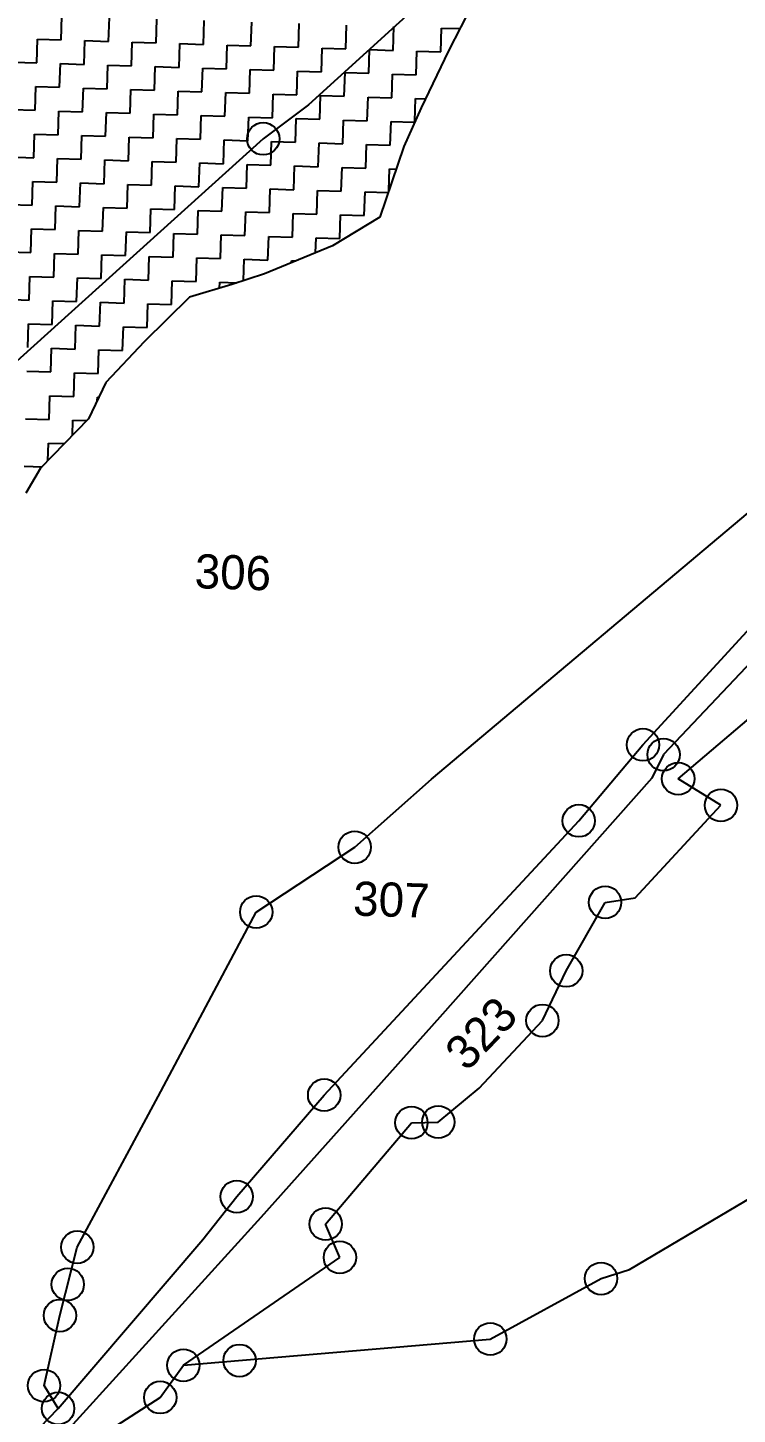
# Model space of a CAD drawing. Header units: metres. Extents: x 289133 to 292218, y 2093453 to 2100632.
# Drawn here: x 290216.1 to 290413.9, y 2093862.3 to 2094249 of the extents above; entities that cross this region are included whole.
import ezdxf
from ezdxf.enums import TextEntityAlignment as Align

# ---------------------------------------------------------------- set-up
doc = ezdxf.new("R2010")
doc.units = ezdxf.units.M
doc.header["$MEASUREMENT"] = 0
for name, color, linetype in [('POLY_HATCH', 12, 'Continuous'), ('POLY_PARCEL', 6, 'Continuous'), ('POLY_ROAD', 30, 'Continuous'), ('TEXT_PARCEL', 7, 'Continuous')]:
    doc.layers.add(name, color=color, linetype=linetype)
doc.styles.add('TEXT_MAP', font='', dxfattribs={"height": 1.8})
doc.styles.get('TEXT_MAP').set_extended_font_data('Kruti Dev 050')

msp = doc.modelspace()

# ---------------------------------------------------------------- linework, layer by layer
for centre in [(290281.73, 2094218.03), (290387.64, 2094049.02), (290393.37, 2094046.27), (290397.45, 2094039.56), (290409.38, 2094032.14), (290369.73, 2094027.83), (290307.25, 2094020.45), (290279.78, 2094002.38), (290377.07, 2094005.07), (290366.23, 2093986), (290359.6, 2093972.13), (290298.73, 2093951.33), (290323.07, 2093943.63), (290330.54, 2093943.82), (290274.35, 2093923.01), (290299.13, 2093915.37), (290229.87, 2093908.92), (290303.11, 2093906.07), (290227.23, 2093898.54), (290375.95, 2093900.16), (290225.02, 2093889.85), (290345.06, 2093883.3), (290259.47, 2093875.97), (290275.13, 2093877.31), (290220.6, 2093870.31), (290253, 2093867), (290224.54, 2093863.95)]:
    msp.add_circle(centre, 4.51)
at = {"layer": 'POLY_HATCH'}
for p, q in [((290340.24, 2094255.91), (290333.36, 2094242.56)), ((290333.36, 2094242.56), (290325.76, 2094226.65)), ((290325.76, 2094226.65), (290320.9, 2094215.83)), ((290320.9, 2094215.83), (290314.23, 2094196.12)), ((290314.23, 2094196.12), (290301.06, 2094188.14)), ((290301.06, 2094188.14), (290282.08, 2094180.35)), ((290272.94, 2094177.4), (290261.21, 2094173.9)), ((290282.08, 2094180.35), (290272.94, 2094177.4)), ((290261.21, 2094173.9), (290248.54, 2094161.38)), ((290248.54, 2094161.38), (290237.85, 2094150.09)), ((290237.85, 2094150.09), (290233, 2094139.91)), ((290233, 2094139.91), (290219.65, 2094126.13)), ((290219.65, 2094126.13), (290215.56, 2094119.15))]:
    msp.add_line(p, q, dxfattribs=at)
at = {"layer": 'POLY_HATCH', "linetype": 'Continuous'}
for p, q in [((290225.38, 2094245.61), (290225.59, 2094252.22)), ((290238.61, 2094245.19), (290238.82, 2094251.81)), ((290251.84, 2094244.77), (290252.05, 2094251.39)), ((290265.07, 2094244.36), (290265.28, 2094250.97)), ((290278.3, 2094243.94), (290278.51, 2094250.56)), ((290291.53, 2094243.53), (290291.74, 2094250.14)), ((290304.76, 2094243.11), (290304.97, 2094249.72)), ((290317.99, 2094242.69), (290318.2, 2094249.31)), ((290331.22, 2094242.28), (290331.43, 2094248.89)), ((290331.43, 2094248.89), (290336.32, 2094248.74)), ((290218.56, 2094239.2), (290218.76, 2094245.82)), ((290218.76, 2094245.82), (290225.38, 2094245.61)), ((290231.79, 2094238.78), (290231.99, 2094245.4)), ((290231.99, 2094245.4), (290238.61, 2094245.19)), ((290245.02, 2094238.37), (290245.22, 2094244.98)), ((290245.22, 2094244.98), (290251.84, 2094244.77)), ((290258.25, 2094237.95), (290258.45, 2094244.57)), ((290258.45, 2094244.57), (290265.07, 2094244.36)), ((290271.48, 2094237.53), (290271.69, 2094244.15)), ((290271.69, 2094244.15), (290278.3, 2094243.94)), ((290284.71, 2094237.12), (290284.92, 2094243.73)), ((290284.92, 2094243.73), (290291.53, 2094243.53)), ((290297.94, 2094236.7), (290298.15, 2094243.32)), ((290298.15, 2094243.32), (290304.76, 2094243.11)), ((290311.17, 2094236.29), (290311.38, 2094242.9)), ((290311.38, 2094242.9), (290317.99, 2094242.69)), ((290211.94, 2094239.41), (290218.56, 2094239.2)), ((290224.96, 2094232.38), (290225.17, 2094238.99)), ((290225.17, 2094238.99), (290231.79, 2094238.78)), ((290324.4, 2094235.87), (290324.61, 2094242.48)), ((290324.61, 2094242.48), (290331.22, 2094242.28)), ((290238.19, 2094231.96), (290238.4, 2094238.58)), ((290238.4, 2094238.58), (290245.02, 2094238.37)), ((290251.42, 2094231.54), (290251.63, 2094238.16)), ((290251.63, 2094238.16), (290258.25, 2094237.95)), ((290264.65, 2094231.13), (290264.86, 2094237.74)), ((290264.86, 2094237.74), (290271.48, 2094237.53)), ((290277.88, 2094230.71), (290278.09, 2094237.33)), ((290278.09, 2094237.33), (290284.71, 2094237.12)), ((290291.11, 2094230.3), (290291.32, 2094236.91)), ((290291.32, 2094236.91), (290297.94, 2094236.7)), ((290304.34, 2094229.88), (290304.55, 2094236.49)), ((290304.55, 2094236.49), (290311.17, 2094236.29)), ((290317.57, 2094229.46), (290317.78, 2094236.08)), ((290317.78, 2094236.08), (290324.4, 2094235.87)), ((290218.14, 2094225.97), (290218.35, 2094232.58)), ((290218.35, 2094232.58), (290224.96, 2094232.38)), ((290231.37, 2094225.55), (290231.58, 2094232.17)), ((290231.58, 2094232.17), (290238.19, 2094231.96)), ((290244.6, 2094225.14), (290244.81, 2094231.75)), ((290244.81, 2094231.75), (290251.42, 2094231.54)), ((290257.83, 2094224.72), (290258.04, 2094231.34)), ((290258.04, 2094231.34), (290264.65, 2094231.13)), ((290271.06, 2094224.3), (290271.27, 2094230.92)), ((290271.27, 2094230.92), (290277.88, 2094230.71)), ((290284.29, 2094223.89), (290284.5, 2094230.5)), ((290284.5, 2094230.5), (290291.11, 2094230.3)), ((290297.52, 2094223.47), (290297.73, 2094230.09)), ((290297.73, 2094230.09), (290304.34, 2094229.88)), ((290310.75, 2094223.06), (290310.96, 2094229.67)), ((290310.96, 2094229.67), (290317.57, 2094229.46)), ((290323.99, 2094222.96), (290324.19, 2094229.25)), ((290324.19, 2094229.25), (290326.96, 2094229.17)), ((290211.52, 2094226.18), (290218.14, 2094225.97)), ((290224.55, 2094219.15), (290224.75, 2094225.76)), ((290224.75, 2094225.76), (290231.37, 2094225.55)), ((290237.78, 2094218.73), (290237.98, 2094225.35)), ((290237.98, 2094225.35), (290244.6, 2094225.14)), ((290251.01, 2094218.31), (290251.22, 2094224.93)), ((290251.22, 2094224.93), (290257.83, 2094224.72)), ((290264.24, 2094217.9), (290264.45, 2094224.51)), ((290264.45, 2094224.51), (290271.06, 2094224.3)), ((290277.47, 2094217.48), (290277.68, 2094224.1)), ((290277.68, 2094224.1), (290284.29, 2094223.89)), ((290290.7, 2094217.07), (290290.91, 2094223.68)), ((290290.91, 2094223.68), (290297.52, 2094223.47)), ((290303.93, 2094216.65), (290304.14, 2094223.26)), ((290304.14, 2094223.26), (290310.75, 2094223.06)), ((290317.16, 2094216.23), (290317.37, 2094222.85)), ((290317.37, 2094222.85), (290323.84, 2094222.64)), ((290217.72, 2094212.74), (290217.93, 2094219.35)), ((290217.93, 2094219.35), (290224.55, 2094219.15)), ((290230.95, 2094212.32), (290231.16, 2094218.94)), ((290231.16, 2094218.94), (290237.78, 2094218.73)), ((290244.18, 2094211.91), (290244.39, 2094218.52)), ((290244.39, 2094218.52), (290251.01, 2094218.31)), ((290257.41, 2094211.49), (290257.62, 2094218.11)), ((290257.62, 2094218.11), (290264.24, 2094217.9)), ((290270.64, 2094211.07), (290270.85, 2094217.69)), ((290270.85, 2094217.69), (290277.47, 2094217.48)), ((290283.87, 2094210.66), (290284.08, 2094217.27)), ((290284.08, 2094217.27), (290290.7, 2094217.07)), ((290297.1, 2094210.24), (290297.31, 2094216.86)), ((290297.31, 2094216.86), (290303.93, 2094216.65)), ((290310.34, 2094209.83), (290310.54, 2094216.44)), ((290310.54, 2094216.44), (290317.16, 2094216.23)), ((290211.11, 2094212.95), (290217.72, 2094212.74)), ((290224.13, 2094205.92), (290224.34, 2094212.53)), ((290224.34, 2094212.53), (290230.95, 2094212.32)), ((290237.36, 2094205.5), (290237.57, 2094212.11)), ((290237.57, 2094212.11), (290244.18, 2094211.91)), ((290250.59, 2094205.08), (290250.8, 2094211.7)), ((290250.8, 2094211.7), (290257.41, 2094211.49)), ((290263.82, 2094204.67), (290264.03, 2094211.28)), ((290264.03, 2094211.28), (290270.64, 2094211.07)), ((290277.05, 2094204.25), (290277.26, 2094210.87)), ((290277.26, 2094210.87), (290283.87, 2094210.66)), ((290290.28, 2094203.83), (290290.49, 2094210.45)), ((290290.49, 2094210.45), (290297.1, 2094210.24)), ((290303.51, 2094203.42), (290303.72, 2094210.03)), ((290303.72, 2094210.03), (290310.34, 2094209.83)), ((290316.76, 2094203.6), (290316.95, 2094209.62)), ((290316.95, 2094209.62), (290318.78, 2094209.56)), ((290217.31, 2094199.51), (290217.52, 2094206.12)), ((290217.52, 2094206.12), (290224.13, 2094205.92)), ((290230.54, 2094199.09), (290230.75, 2094205.71)), ((290230.75, 2094205.71), (290237.36, 2094205.5)), ((290243.77, 2094198.68), (290243.98, 2094205.29)), ((290243.98, 2094205.29), (290250.59, 2094205.08)), ((290257, 2094198.26), (290257.21, 2094204.88)), ((290257.21, 2094204.88), (290263.82, 2094204.67)), ((290270.23, 2094197.84), (290270.44, 2094204.46)), ((290270.44, 2094204.46), (290277.05, 2094204.25)), ((290283.46, 2094197.43), (290283.67, 2094204.04)), ((290283.67, 2094204.04), (290290.28, 2094203.83)), ((290296.69, 2094197.01), (290296.9, 2094203.63)), ((290296.9, 2094203.63), (290303.51, 2094203.42)), ((290309.92, 2094196.6), (290310.13, 2094203.21)), ((290310.13, 2094203.21), (290316.56, 2094203.01)), ((290210.69, 2094199.72), (290217.31, 2094199.51)), ((290223.71, 2094192.69), (290223.92, 2094199.3)), ((290223.92, 2094199.3), (290230.54, 2094199.09)), ((290236.94, 2094192.27), (290237.15, 2094198.88)), ((290237.15, 2094198.88), (290243.77, 2094198.68)), ((290250.17, 2094191.85), (290250.38, 2094198.47)), ((290250.38, 2094198.47), (290257, 2094198.26)), ((290263.4, 2094191.44), (290263.61, 2094198.05)), ((290263.61, 2094198.05), (290270.23, 2094197.84)), ((290276.64, 2094191.02), (290276.84, 2094197.64)), ((290276.84, 2094197.64), (290283.46, 2094197.43)), ((290289.87, 2094190.6), (290290.07, 2094197.22)), ((290290.07, 2094197.22), (290296.69, 2094197.01)), ((290303.1, 2094190.19), (290303.3, 2094196.8)), ((290303.3, 2094196.8), (290309.92, 2094196.6)), ((290216.89, 2094186.28), (290217.1, 2094192.89)), ((290217.1, 2094192.89), (290223.71, 2094192.69)), ((290230.12, 2094185.86), (290230.33, 2094192.48)), ((290230.33, 2094192.48), (290236.94, 2094192.27)), ((290243.35, 2094185.45), (290243.56, 2094192.06)), ((290243.56, 2094192.06), (290250.17, 2094191.85)), ((290256.58, 2094185.03), (290256.79, 2094191.65)), ((290256.79, 2094191.65), (290263.4, 2094191.44)), ((290269.81, 2094184.61), (290270.02, 2094191.23)), ((290270.02, 2094191.23), (290276.64, 2094191.02)), ((290283.04, 2094184.2), (290283.25, 2094190.81)), ((290283.25, 2094190.81), (290289.87, 2094190.6)), ((290296.35, 2094186.21), (290296.48, 2094190.4)), ((290296.48, 2094190.4), (290303.1, 2094190.19)), ((290210.28, 2094186.49), (290216.89, 2094186.28)), ((290223.3, 2094179.46), (290223.51, 2094186.07)), ((290223.51, 2094186.07), (290230.12, 2094185.86)), ((290236.53, 2094179.04), (290236.74, 2094185.65)), ((290236.74, 2094185.65), (290243.35, 2094185.45)), ((290249.76, 2094178.62), (290249.97, 2094185.24)), ((290249.97, 2094185.24), (290256.58, 2094185.03)), ((290262.99, 2094178.21), (290263.2, 2094184.82)), ((290263.2, 2094184.82), (290269.81, 2094184.61)), ((290276.24, 2094178.46), (290276.43, 2094184.41)), ((290276.43, 2094184.41), (290283.04, 2094184.2)), ((290289.64, 2094183.45), (290289.66, 2094183.99)), ((290289.66, 2094183.99), (290290.86, 2094183.95)), ((290216.47, 2094173.05), (290216.68, 2094179.66)), ((290216.68, 2094179.66), (290223.3, 2094179.46)), ((290229.7, 2094172.63), (290229.91, 2094179.25)), ((290229.91, 2094179.25), (290236.53, 2094179.04)), ((290242.93, 2094172.22), (290243.14, 2094178.83)), ((290243.14, 2094178.83), (290249.76, 2094178.62)), ((290256.17, 2094171.8), (290256.37, 2094178.41)), ((290256.37, 2094178.41), (290262.99, 2094178.21)), ((290269.55, 2094176.39), (290269.6, 2094178)), ((290269.6, 2094178), (290274.33, 2094177.85)), ((290209.86, 2094173.26), (290216.47, 2094173.05)), ((290222.88, 2094166.23), (290223.09, 2094172.84)), ((290223.09, 2094172.84), (290229.7, 2094172.63)), ((290236.11, 2094165.81), (290236.32, 2094172.42)), ((290236.32, 2094172.42), (290242.93, 2094172.22)), ((290249.34, 2094165.39), (290249.55, 2094172.01)), ((290249.55, 2094172.01), (290256.17, 2094171.8)), ((290216.06, 2094159.82), (290216.27, 2094166.43)), ((290216.27, 2094166.43), (290222.88, 2094166.23)), ((290229.29, 2094159.4), (290229.5, 2094166.02)), ((290229.5, 2094166.02), (290236.11, 2094165.81)), ((290242.52, 2094158.99), (290242.73, 2094165.6)), ((290242.73, 2094165.6), (290249.34, 2094165.39)), ((290222.47, 2094152.99), (290222.67, 2094159.61)), ((290222.67, 2094159.61), (290229.29, 2094159.4)), ((290235.7, 2094152.58), (290235.9, 2094159.19)), ((290235.9, 2094159.19), (290242.52, 2094158.99)), ((290215.85, 2094153.2), (290222.47, 2094152.99)), ((290228.87, 2094146.17), (290229.08, 2094152.79)), ((290229.08, 2094152.79), (290235.7, 2094152.58)), ((290222.05, 2094139.76), (290222.26, 2094146.38)), ((290222.26, 2094146.38), (290228.87, 2094146.17)), ((290235.46, 2094145.07), (290235.49, 2094145.96)), ((290235.49, 2094145.96), (290235.88, 2094145.95)), ((290215.43, 2094139.97), (290222.05, 2094139.76)), ((290228.53, 2094135.29), (290228.66, 2094139.56)), ((290228.66, 2094139.56), (290232.54, 2094139.43)), ((290221.69, 2094128.23), (290221.84, 2094133.15)), ((290221.84, 2094133.15), (290226.32, 2094133.01)), ((290215.02, 2094126.74), (290220.09, 2094126.58))]:
    msp.add_line(p, q, dxfattribs=at)
at = {"layer": 'POLY_PARCEL'}
for p, q in [((290347.75, 2094276.1), (290294.33, 2094227.47)), ((290294.33, 2094227.47), (290281.73, 2094218.03)), ((290281.73, 2094218.03), (290163.99, 2094111.82)), ((290328.65, 2094039.45), (290430.89, 2094125.45)), ((290397.45, 2094039.56), (290449.42, 2094083.79)), ((290307.25, 2094020.45), (290328.65, 2094039.45)), ((290409.38, 2094032.14), (290397.45, 2094039.56)), ((290385.43, 2094006.3), (290409.38, 2094032.14)), ((290279.78, 2094002.38), (290307.25, 2094020.45)), ((290366.23, 2093986), (290377.07, 2094005.07)), ((290377.07, 2094005.07), (290385.43, 2094006.3)), ((290252.44, 2093950.92), (290279.78, 2094002.38)), ((290359.6, 2093972.13), (290366.23, 2093986)), ((290341.94, 2093953.28), (290359.6, 2093972.13)), ((290330.54, 2093943.82), (290341.94, 2093953.28)), ((290383.92, 2093902.69), (290469.16, 2093953.34)), ((290229.87, 2093908.92), (290252.44, 2093950.92)), ((290299.13, 2093915.37), (290323.07, 2093943.63)), ((290323.07, 2093943.63), (290330.54, 2093943.82)), ((290303.11, 2093906.07), (290299.13, 2093915.37)), ((290225.02, 2093889.85), (290229.87, 2093908.92)), ((290259.47, 2093875.97), (290303.11, 2093906.07)), ((290375.95, 2093900.16), (290383.92, 2093902.69)), ((290345.06, 2093883.3), (290375.95, 2093900.16)), ((290220.6, 2093870.31), (290225.02, 2093889.85)), ((290259.47, 2093875.97), (290345.06, 2093883.3)), ((290253, 2093867), (290259.47, 2093875.97)), ((290224.54, 2093863.95), (290220.6, 2093870.31)), ((290238.41, 2093857.64), (290253, 2093867))]:
    msp.add_line(p, q, dxfattribs=at)
at = {"layer": 'POLY_ROAD'}
for p, q in [((290387.64, 2094049.02), (290437.9, 2094103.96)), ((290429.8, 2094084.89), (290393.37, 2094046.27)), ((290369.73, 2094027.83), (290387.64, 2094049.02)), ((290393.37, 2094046.27), (290390.15, 2094039.69)), ((290390.15, 2094039.69), (290330.95, 2093973.06)), ((290298.73, 2093951.33), (290369.73, 2094027.83)), ((290330.95, 2093973.06), (290281.06, 2093917.21)), ((290274.35, 2093923.01), (290298.73, 2093951.33)), ((290264.92, 2093911.03), (290274.35, 2093923.01)), ((290281.06, 2093917.21), (290217.9, 2093847.68)), ((290224.54, 2093863.95), (290264.92, 2093911.03)), ((290184.44, 2093822.34), (290224.54, 2093863.95))]:
    msp.add_line(p, q, dxfattribs=at)

# ---------------------------------------------------------------- texts
at = {"layer": 'TEXT_PARCEL', "style": 'TEXT_MAP'}
for s, rotation, p in [('306', 358.1979, (290273.3, 2094097.15)), ('307', 358.1979, (290317.48, 2094005.85)), ('323', 45.9133, (290342.46, 2093968.6))]:
    msp.add_text(s, height=9.531, rotation=rotation, dxfattribs=at).set_placement(p, align=Align.MIDDLE)

doc.saveas('drawing.dxf')
